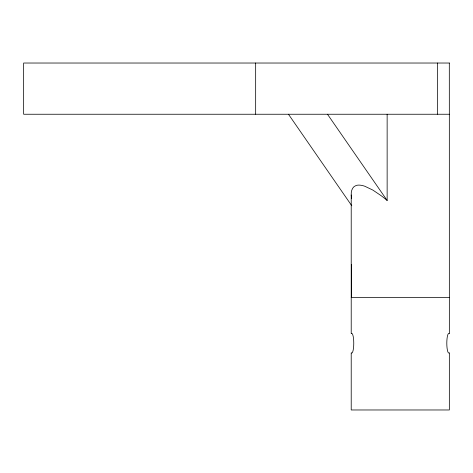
<?xml version="1.0" encoding="UTF-8"?>
<svg xmlns="http://www.w3.org/2000/svg" width="473" height="473" viewBox="0 0 473 473"><rect width="100%" height="100%" fill="white"/><g stroke="black" fill="none" stroke-linecap="round" stroke-linejoin="round"><path stroke-width="0.71" d="M351.214 333.311L351.22 195C351.001 191.299 352.196 186.604 356.228 185.463A31.253 12.972 45.8 0 1 361.266 185.315A32.377 13.439 45.8 0 1 364.866 186.267L372.86 190.087L381.273 195.769A61.508 25.53 45.8 0 1 387.139 200.469L387.139 114.247M449.35 353.136L449.344 409.973L351.22 409.973L351.214 353.136M449.344 63.027L23.65 63.027L23.65 114.247L449.332 114.247L449.35 333.311M351.646 264.584L351.469 297.629M351.214 297.629L449.35 297.629M327.482 114.247L387.139 200.469M288.465 114.247L351.794 205.785M351.575 198.695L351.22 195M449.332 114.247L449.309 63.027M437.365 63.027L437.365 114.247M255.662 63.027L255.662 114.247M351.232 333.648A9.862 2.046 90 0 1 353.763 343.227A9.862 2.046 90 0 1 351.232 352.805M449.332 352.805A9.862 2.046 -90 0 1 446.802 343.227A9.862 2.046 -90 0 1 449.332 333.648"/></g></svg>
